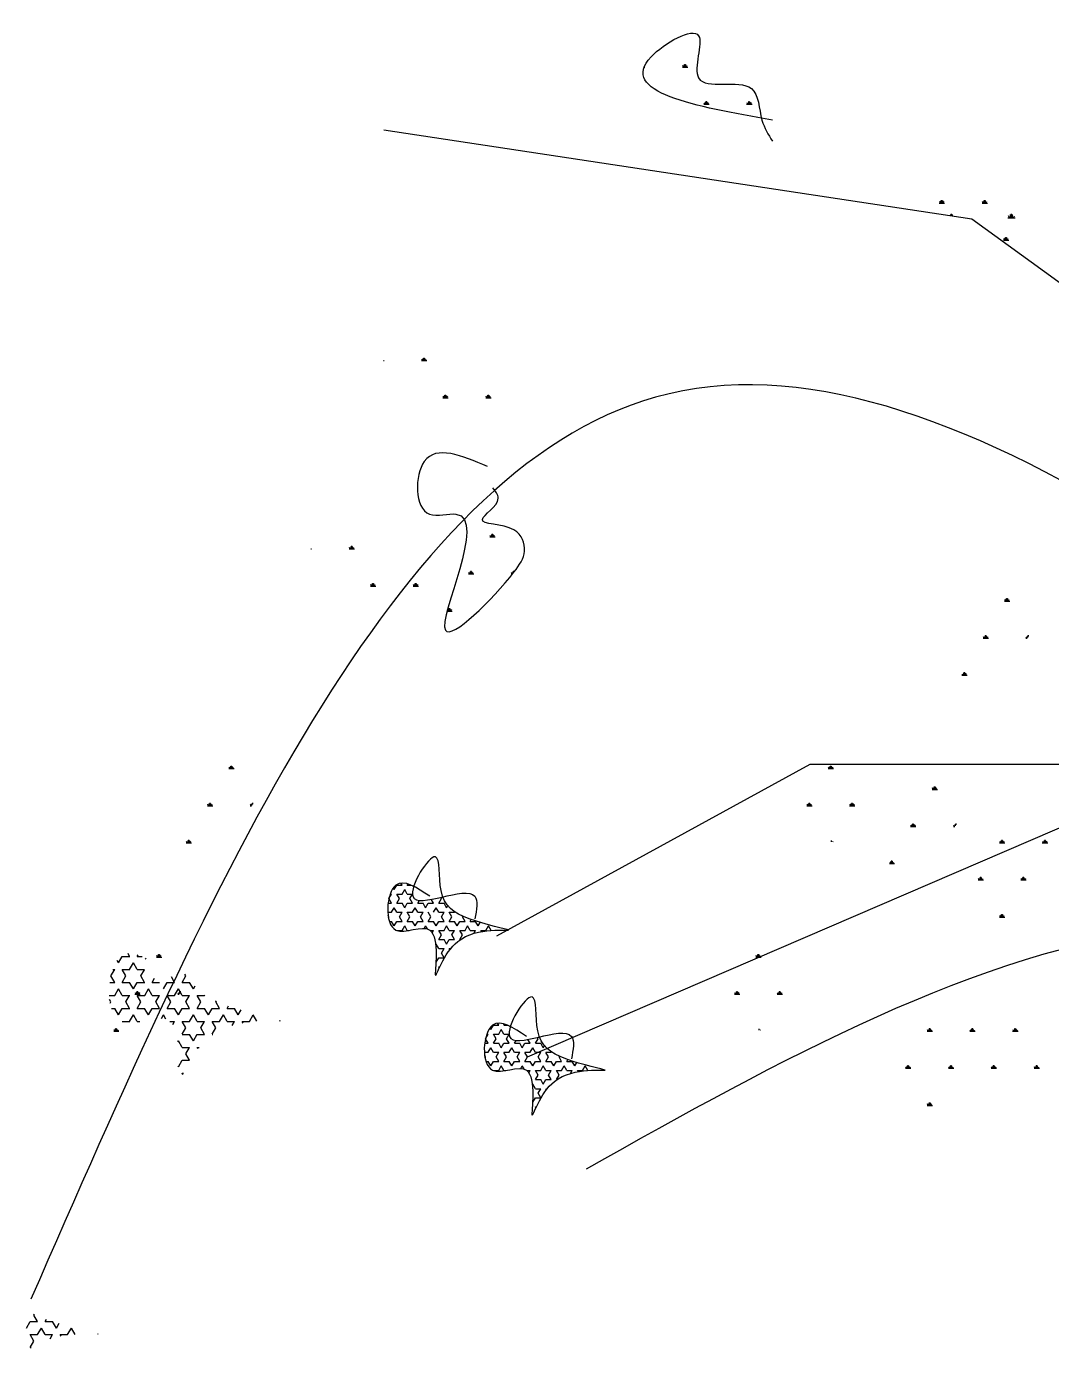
# Model space of a CAD drawing. Header units: millimetres. Extents: x 22565 to 38821, y 15578 to 26720.
# Drawn here: x 33996.5 to 34245.6, y 20043.7 to 20364.5 of the extents above; entities that cross this region are included whole.
import ezdxf

# ---------------------------------------------------------------- set-up
doc = ezdxf.new("R2010")
doc.units = ezdxf.units.MM

# ---------------------------------------------------------------- blocks, each defined once
blk = doc.blocks.new('A$C4EBB21A0')
for p, q in [((183.93, 439.05), (183.93, 439.57)), ((184.1, 439.05), (184.1, 439.7)), ((184.26, 439.05), (184.26, 439.57)), ((174.17, 438.98), (174.34, 438.98)), ((183.45, 438.98), (184.75, 438.98)), ((183.74, 438.97), (183.54, 439.33)), ((184.4, 439), (184.61, 439.36)), ((188.65, 429.97), (189.95, 429.97)), ((188.94, 429.96), (188.74, 430.32)), ((189.13, 430.04), (189.13, 430.56)), ((189.3, 430.04), (189.3, 430.69)), ((189.46, 430.04), (189.46, 430.56)), ((189.6, 429.99), (189.81, 430.35)), ((199.05, 429.97), (200.35, 429.97)), ((199.35, 429.96), (199.14, 430.32)), ((199.54, 430.04), (199.54, 430.56)), ((199.7, 430.04), (199.7, 430.69)), ((199.86, 430.04), (199.86, 430.56)), ((200, 429.99), (200.21, 430.35)), ((253.77, 402.05), (110.9, 423.68)), ((245.85, 405.96), (247.15, 405.96)), ((246.15, 405.96), (245.94, 406.32)), ((246.34, 406.03), (246.34, 406.55)), ((246.5, 406.03), (246.5, 406.68)), ((246.67, 406.03), (246.67, 406.55)), ((246.81, 405.98), (247.02, 406.34)), ((256.25, 405.96), (257.56, 405.96)), ((256.55, 405.96), (256.34, 406.32)), ((256.74, 406.03), (256.74, 406.55)), ((256.91, 406.03), (256.91, 406.68)), ((257.07, 406.03), (257.07, 406.55)), ((257.21, 405.98), (257.42, 406.34)), ((248.62, 402.83), (248.62, 403.16)), ((248.84, 402.79), (248.84, 403.34)), ((249.07, 402.76), (249.07, 403.16)), ((249.46, 402.7), (249.57, 402.88)), ((396.64, 298.23), (253.77, 402.05)), ((262.5, 402.36), (264.32, 402.36)), ((262.92, 402.35), (262.63, 402.86)), ((263.18, 402.43), (263.18, 403.16)), ((263.41, 402.43), (263.41, 403.34)), ((263.63, 402.43), (263.63, 403.16)), ((263.84, 402.38), (264.13, 402.88)), ((261.46, 396.96), (262.76, 396.96)), ((261.75, 396.95), (261.55, 397.31)), ((261.94, 397.03), (261.94, 397.55)), ((262.11, 397.03), (262.11, 397.68)), ((262.27, 397.03), (262.27, 397.55)), ((262.41, 396.98), (262.62, 397.34)), ((110.79, 367.69), (110.96, 367.69)), ((120.06, 367.69), (121.36, 367.69)), ((120.36, 367.68), (120.15, 368.04)), ((120.55, 367.75), (120.55, 368.27)), ((120.71, 367.75), (120.71, 368.4)), ((120.87, 367.75), (120.87, 368.27)), ((121.01, 367.7), (121.22, 368.06)), ((125.91, 358.75), (125.91, 359.4)), ((136.31, 358.75), (136.31, 359.4)), ((125.26, 358.68), (126.56, 358.68)), ((125.56, 358.67), (125.35, 359.03)), ((125.75, 358.75), (125.75, 359.27)), ((126.07, 358.75), (126.07, 359.27)), ((126.21, 358.7), (126.42, 359.06)), ((135.66, 358.68), (136.96, 358.68)), ((135.96, 358.67), (135.75, 359.03)), ((136.15, 358.75), (136.15, 359.27)), ((136.47, 358.75), (136.47, 359.27)), ((136.62, 358.7), (136.82, 359.06)), ((136.64, 324.89), (137.94, 324.89)), ((136.94, 324.89), (136.73, 325.25)), ((137.13, 324.96), (137.13, 325.48)), ((137.29, 324.96), (137.29, 325.61)), ((137.45, 324.96), (137.45, 325.48)), ((137.59, 324.91), (137.8, 325.27)), ((93.18, 321.95), (93.35, 321.95)), ((102.45, 321.95), (103.75, 321.95)), ((102.75, 321.94), (102.54, 322.3)), ((102.94, 322.02), (102.94, 322.54)), ((103.1, 322.02), (103.1, 322.67)), ((103.27, 322.02), (103.27, 322.54)), ((103.41, 321.97), (103.61, 322.33)), ((131.44, 315.89), (132.74, 315.89)), ((131.74, 315.88), (131.53, 316.24)), ((131.93, 315.96), (131.93, 316.48)), ((132.09, 315.96), (132.09, 316.61)), ((132.25, 315.96), (132.25, 316.48)), ((132.39, 315.91), (132.6, 316.27)), ((141.84, 315.89), (142.18, 315.89)), ((142.14, 315.88), (141.93, 316.24)), ((142.33, 316.07), (142.33, 316.48)), ((142.49, 316.27), (142.49, 316.61)), ((107.65, 312.94), (108.95, 312.94)), ((107.95, 312.93), (107.74, 313.29)), ((108.14, 313.01), (108.14, 313.53)), ((108.3, 313.01), (108.3, 313.66)), ((108.47, 313.01), (108.47, 313.53)), ((108.61, 312.96), (108.82, 313.32)), ((118.05, 312.94), (119.35, 312.94)), ((118.35, 312.93), (118.14, 313.29)), ((118.54, 313.01), (118.54, 313.53)), ((118.7, 313.01), (118.7, 313.66)), ((118.87, 313.01), (118.87, 313.53)), ((119.01, 312.96), (119.22, 313.32)), ((261.69, 309.31), (262.99, 309.31)), ((261.99, 309.3), (261.78, 309.66)), ((262.18, 309.38), (262.18, 309.9)), ((262.34, 309.38), (262.34, 310.03)), ((262.5, 309.38), (262.5, 309.9)), ((262.64, 309.33), (262.85, 309.69)), ((126.29, 306.88), (127.54, 306.88)), ((126.54, 306.87), (126.36, 307.17)), ((126.73, 306.95), (126.73, 307.47)), ((126.89, 306.95), (126.89, 307.6)), ((127.05, 306.95), (127.05, 307.47)), ((127.19, 306.9), (127.4, 307.26)), ((256.49, 300.3), (257.79, 300.3)), ((256.79, 300.29), (256.58, 300.65)), ((256.98, 300.37), (256.98, 300.89)), ((257.14, 300.37), (257.14, 301.02)), ((257.3, 300.37), (257.3, 300.89)), ((257.44, 300.32), (257.65, 300.68)), ((266.89, 300.3), (267.23, 300.3)), ((267.19, 300.29), (266.98, 300.65)), ((267.38, 300.48), (267.38, 300.89)), ((267.54, 300.69), (267.54, 301.02)), ((251.94, 291.36), (251.94, 292.01)), ((251.34, 291.29), (252.59, 291.29)), ((251.59, 291.28), (251.41, 291.58)), ((251.78, 291.36), (251.78, 291.88)), ((252.1, 291.36), (252.1, 291.88)), ((252.24, 291.31), (252.45, 291.67)), ((138.37, 228), (214.5, 269.71)), ((214.5, 269.71), (371.66, 269.71)), ((73.25, 268.6), (74.55, 268.6)), ((73.55, 268.59), (73.34, 268.95)), ((73.74, 268.67), (73.74, 269.19)), ((73.9, 268.67), (73.9, 269.32)), ((74.07, 268.67), (74.07, 269.19)), ((74.21, 268.62), (74.42, 268.98)), ((218.87, 268.6), (220.17, 268.6)), ((219.17, 268.59), (218.96, 268.95)), ((219.36, 268.67), (219.36, 269.19)), ((219.52, 268.67), (219.52, 269.32)), ((219.68, 268.67), (219.68, 269.19)), ((219.83, 268.62), (220.03, 268.98)), ((244.08, 263.57), (245.38, 263.57)), ((244.38, 263.56), (244.17, 263.92)), ((244.57, 263.64), (244.57, 264.16)), ((244.73, 263.64), (244.73, 264.29)), ((244.9, 263.64), (244.9, 264.16)), ((245.04, 263.59), (245.24, 263.95)), ((68.35, 259.58), (68.14, 259.94)), ((68.54, 259.66), (68.54, 260.18)), ((68.7, 259.66), (68.7, 260.31)), ((68.87, 259.66), (68.87, 260.18)), ((69.01, 259.61), (69.22, 259.97)), ((78.75, 259.58), (78.54, 259.94)), ((78.94, 259.77), (78.94, 260.18)), ((79.1, 259.98), (79.1, 260.31)), ((288.17, 259.89), (145.74, 198.56)), ((213.97, 259.58), (213.76, 259.94)), ((214.16, 259.66), (214.16, 260.18)), ((214.32, 259.66), (214.32, 260.31)), ((214.48, 259.66), (214.48, 260.18)), ((214.63, 259.61), (214.83, 259.97)), ((224.37, 259.58), (224.16, 259.94)), ((224.56, 259.66), (224.56, 260.18)), ((224.72, 259.66), (224.72, 260.31)), ((224.89, 259.66), (224.89, 260.18)), ((225.03, 259.61), (225.23, 259.97)), ((68.05, 259.59), (69.35, 259.59)), ((78.45, 259.59), (78.8, 259.59)), ((213.67, 259.59), (214.97, 259.59)), ((224.07, 259.59), (225.37, 259.59)), ((238.88, 254.56), (240.18, 254.56)), ((239.18, 254.55), (238.97, 254.91)), ((239.37, 254.63), (239.37, 255.15)), ((239.53, 254.63), (239.53, 255.28)), ((239.69, 254.63), (239.69, 255.15)), ((239.84, 254.58), (240.04, 254.94)), ((249.28, 254.56), (249.63, 254.56)), ((249.58, 254.55), (249.37, 254.91)), ((249.77, 254.74), (249.77, 255.15)), ((249.93, 254.95), (249.93, 255.28)), ((62.9, 250.58), (64.15, 250.58)), ((63.15, 250.58), (62.98, 250.88)), ((63.34, 250.65), (63.34, 251.17)), ((63.5, 250.65), (63.5, 251.3)), ((63.67, 250.65), (63.67, 251.17)), ((63.81, 250.6), (64.01, 250.96)), ((219.68, 250.81), (219.68, 251.17)), ((219.95, 250.82), (220.03, 250.96)), ((260.48, 250.58), (261.78, 250.58)), ((260.77, 250.58), (260.57, 250.94)), ((260.96, 250.65), (260.96, 251.17)), ((261.13, 250.65), (261.13, 251.3)), ((261.29, 250.65), (261.29, 251.17)), ((261.43, 250.6), (261.64, 250.96)), ((270.88, 250.58), (272.18, 250.58)), ((271.18, 250.58), (270.97, 250.94)), ((271.37, 250.65), (271.37, 251.17)), ((271.53, 250.65), (271.53, 251.3)), ((271.69, 250.65), (271.69, 251.17)), ((271.83, 250.6), (272.04, 250.96)), ((233.73, 245.55), (234.98, 245.55)), ((233.98, 245.54), (233.81, 245.84)), ((234.17, 245.62), (234.17, 246.14)), ((234.33, 245.62), (234.33, 246.27)), ((234.49, 245.62), (234.49, 246.14)), ((234.64, 245.57), (234.84, 245.93)), ((115.34, 240.35), (115.06, 240.82)), ((255.28, 241.58), (256.58, 241.58)), ((255.57, 241.57), (255.37, 241.93)), ((255.76, 241.65), (255.76, 242.17)), ((255.93, 241.65), (255.93, 242.3)), ((256.09, 241.65), (256.09, 242.17)), ((256.23, 241.6), (256.44, 241.96)), ((265.68, 241.58), (266.98, 241.58)), ((265.98, 241.57), (265.77, 241.93)), ((266.17, 241.65), (266.17, 242.17)), ((266.33, 241.65), (266.33, 242.3)), ((266.49, 241.65), (266.49, 242.17)), ((266.63, 241.6), (266.84, 241.96)), ((112.15, 237.04), (112.79, 238.14)), ((112.45, 238.14), (112.79, 238.14)), ((113.42, 239.24), (113.2, 239.64)), ((113.43, 239.25), (114.06, 240.35)), ((114.06, 240.35), (115.34, 240.35)), ((114.06, 238.14), (115.34, 238.14)), ((114.7, 237.04), (114.06, 238.14)), ((115.34, 238.14), (115.97, 239.25)), ((116.61, 238.14), (115.97, 239.24)), ((116.61, 240.35), (116.76, 240.6)), ((116.61, 240.35), (117.45, 240.35)), ((116.61, 238.14), (117.86, 238.14)), ((117.25, 237.04), (117.86, 238.1)), ((118.13, 239.91), (118.04, 240.08)), ((111.94, 235.93), (112.79, 235.93)), ((112.79, 235.93), (112.15, 237.04)), ((112.79, 233.73), (113.43, 234.83)), ((114.06, 233.73), (113.42, 234.83)), ((114.06, 235.93), (114.7, 237.04)), ((114.06, 235.93), (115.34, 235.93)), ((115.97, 234.83), (115.34, 235.93)), ((115.97, 234.83), (116.61, 235.93)), ((116.61, 235.93), (117.89, 235.93)), ((117.88, 235.93), (117.25, 237.04)), ((117.89, 233.73), (118.52, 234.83)), ((119.16, 233.73), (118.52, 234.83)), ((119.16, 235.93), (119.56, 236.63)), ((119.16, 235.93), (120.44, 235.93)), ((121.07, 234.83), (120.43, 235.93)), ((121.07, 234.83), (121.71, 235.93)), ((121.71, 235.93), (122.98, 235.93)), ((122.98, 235.93), (122.44, 236.87)), ((122.98, 233.73), (123.62, 234.83)), ((124.26, 233.73), (123.62, 234.83)), ((124.26, 235.93), (124.89, 237.04)), ((124.26, 235.93), (125.53, 235.93)), ((124.89, 237.04), (124.71, 237.35)), ((126.17, 234.83), (125.53, 235.93)), ((126.17, 234.83), (126.46, 235.34)), ((111.86, 233.73), (112.79, 233.73)), ((112.15, 232.62), (111.93, 233.01)), ((112.03, 232.41), (112.15, 232.62)), ((112.26, 231.52), (112.79, 231.52)), ((113.42, 230.42), (112.79, 231.52)), ((113.43, 230.42), (114.06, 231.52)), ((114.06, 233.73), (115.34, 233.73)), ((114.06, 231.52), (115.34, 231.52)), ((114.7, 232.62), (115.34, 233.73)), ((115.34, 231.52), (114.7, 232.62)), ((116.61, 233.73), (117.89, 233.73)), ((117.25, 232.62), (116.61, 233.73)), ((116.61, 231.52), (117.25, 232.62)), ((116.61, 231.52), (117.89, 231.52)), ((118.52, 230.42), (117.88, 231.52)), ((118.52, 230.42), (119.16, 231.52)), ((119.16, 233.73), (120.44, 233.73)), ((119.16, 231.52), (120.44, 231.52)), ((119.8, 232.62), (120.43, 233.73)), ((120.43, 231.52), (119.8, 232.62)), ((122.34, 232.62), (121.71, 233.73)), ((121.71, 231.52), (122.34, 232.62)), ((121.71, 231.52), (122.98, 231.52)), ((123.62, 230.42), (122.98, 231.52)), ((123.62, 230.42), (124.26, 231.52)), ((124.26, 233.73), (125.53, 233.73)), ((124.26, 231.52), (125.53, 231.52)), ((124.89, 232.62), (125.53, 233.73)), ((125.53, 231.52), (124.89, 232.62)), ((127.44, 232.62), (126.8, 233.73)), ((126.8, 231.52), (127.44, 232.62)), ((126.81, 233.73), (128.08, 233.73)), ((126.81, 231.52), (128.08, 231.52)), ((128.08, 233.73), (128.14, 233.84)), ((128.71, 230.42), (128.08, 231.52)), ((128.72, 230.42), (129.35, 231.52)), ((129.35, 231.52), (130.63, 231.52)), ((129.99, 232.62), (130.08, 232.78)), ((130.63, 231.52), (129.99, 232.62)), ((131.9, 231.52), (132.15, 231.96)), ((131.9, 231.52), (133.18, 231.52)), ((133.81, 230.42), (133.17, 231.52)), ((133.81, 230.42), (134.3, 231.27)), ((260.48, 232.57), (261.78, 232.57)), ((260.77, 232.56), (260.57, 232.92)), ((260.96, 232.64), (260.96, 233.16)), ((261.13, 232.64), (261.13, 233.29)), ((261.29, 232.64), (261.29, 233.16)), ((261.43, 232.59), (261.64, 232.95)), ((114.07, 229.31), (115.34, 229.31)), ((115.34, 229.31), (115.97, 230.42)), ((116.61, 229.31), (115.97, 230.42)), ((116.61, 229.31), (117.07, 229.31)), ((120.72, 229.81), (121.07, 230.42)), ((121.49, 229.68), (121.07, 230.42)), ((122.19, 229.31), (122.98, 229.31)), ((122.66, 228.76), (122.98, 229.31)), ((124.26, 229.31), (125.53, 229.31)), ((124.89, 228.21), (124.26, 229.31)), ((124.26, 227.11), (124.89, 228.21)), ((125.53, 229.31), (126.17, 230.42)), ((126.8, 229.31), (126.17, 230.42)), ((126.81, 229.31), (128.08, 229.31)), ((127.44, 228.21), (128.08, 229.31)), ((128.08, 227.1), (127.44, 228.21)), ((129.35, 229.31), (130.63, 229.31)), ((129.99, 228.21), (129.35, 229.31)), ((129.35, 227.11), (129.99, 228.21)), ((130.63, 229.31), (131.26, 230.42)), ((131.9, 229.31), (131.26, 230.42)), ((131.9, 229.31), (133.18, 229.31)), ((132.76, 228.59), (133.17, 229.31)), ((134.45, 229.31), (135.73, 229.31)), ((134.61, 229.03), (134.45, 229.31)), ((135.72, 229.31), (136.36, 230.42)), ((136.99, 229.33), (136.36, 230.42)), ((140.85, 229.37), (140.93, 229.51)), ((123.51, 225.81), (123.62, 226)), ((124.26, 224.9), (123.62, 226)), ((124.26, 227.11), (125.53, 227.11)), ((124.26, 224.9), (125.53, 224.9)), ((124.89, 223.8), (125.53, 224.9)), ((126.17, 226), (125.53, 227.1)), ((126.17, 226), (126.8, 227.11)), ((126.95, 224.65), (126.8, 224.9)), ((126.81, 227.11), (128.08, 227.11)), ((126.81, 224.9), (127.15, 224.9)), ((129.35, 227.11), (129.5, 227.11)), ((46.43, 221.42), (46.11, 221.99)), ((46.43, 221.43), (47.34, 223)), ((47.35, 223), (49.17, 223)), ((49.16, 223), (48.77, 223.68)), ((49.16, 219.85), (50.07, 221.43)), ((50.98, 219.85), (50.07, 221.42)), ((50.99, 223), (51.2, 223.37)), ((50.99, 223), (52.18, 223)), ((53.16, 222.38), (53.03, 222.62)), ((55.65, 222.86), (56.95, 222.86)), ((55.94, 222.85), (55.74, 223.21)), ((56.13, 222.93), (56.13, 223.45)), ((56.3, 222.93), (56.3, 223.58)), ((56.46, 222.93), (56.46, 223.45)), ((56.6, 222.88), (56.81, 223.24)), ((123.62, 221.59), (123.56, 221.69)), ((123.62, 221.59), (124.26, 222.69)), ((124.26, 222.69), (125.53, 222.69)), ((125.53, 222.69), (124.89, 223.79)), ((201.26, 222.86), (202.57, 222.86)), ((201.56, 222.85), (201.35, 223.21)), ((201.75, 222.93), (201.75, 223.45)), ((201.91, 222.93), (201.91, 223.58)), ((202.08, 222.93), (202.08, 223.45)), ((202.22, 222.88), (202.43, 223.24)), ((44.61, 218.27), (45.52, 219.85)), ((45.52, 216.69), (44.61, 218.27)), ((45.04, 219.85), (45.53, 219.85)), ((48.25, 218.27), (47.34, 219.85)), ((47.34, 216.7), (48.25, 218.27)), ((47.35, 219.85), (49.17, 219.85)), ((50.99, 219.85), (52.77, 219.85)), ((52.8, 216.69), (51.89, 218.27)), ((51.9, 218.27), (52.77, 219.79)), ((61.91, 216.7), (62.82, 218.27)), ((62.82, 218.27), (62.56, 218.72)), ((124.26, 220.48), (124.5, 220.48)), ((124.39, 220.25), (124.26, 220.48)), ((44.31, 216.69), (45.53, 216.69)), ((45.52, 213.54), (46.43, 215.12)), ((47.34, 213.54), (46.43, 215.12)), ((47.35, 216.69), (49.17, 216.69)), ((50.07, 215.12), (49.16, 216.69)), ((50.07, 215.12), (50.99, 216.7)), ((50.99, 216.69), (52.81, 216.69)), ((52.81, 213.54), (53.72, 215.12)), ((54.62, 213.54), (53.71, 215.12)), ((54.63, 216.7), (55.2, 217.69)), ((54.63, 216.69), (56.45, 216.69)), ((57.36, 215.12), (58.27, 216.7)), ((58.27, 216.69), (60.09, 216.69)), ((60.09, 216.69), (59.32, 218.03)), ((60.09, 213.54), (61, 215.12)), ((61.91, 213.54), (61, 215.12)), ((61.91, 216.69), (63.73, 216.69)), ((64.64, 215.12), (63.73, 216.69)), ((64.64, 215.12), (65.05, 215.84)), ((44.2, 213.54), (45.53, 213.54)), ((44.61, 211.96), (44.3, 212.51)), ((44.44, 211.66), (44.61, 211.97)), ((47.35, 213.54), (49.17, 213.54)), ((48.25, 211.97), (49.16, 213.54)), ((49.16, 210.39), (48.25, 211.96)), ((50.45, 213.85), (51.75, 213.85)), ((50.74, 213.84), (50.54, 214.2)), ((50.93, 213.92), (50.93, 214.44)), ((51.89, 211.96), (50.98, 213.54)), ((50.99, 213.54), (52.81, 213.54)), ((50.99, 210.39), (51.9, 211.97)), ((51.1, 213.92), (51.1, 214.57)), ((51.26, 213.92), (51.26, 214.44)), ((51.4, 213.87), (51.61, 214.23)), ((54.63, 213.54), (56.45, 213.54)), ((56.44, 210.39), (55.53, 211.96)), ((55.54, 211.97), (56.45, 213.54)), ((58.27, 213.54), (60.09, 213.54)), ((59.18, 211.96), (58.27, 213.54)), ((58.27, 210.39), (59.18, 211.97)), ((60.85, 213.85), (61.19, 213.85)), ((61.15, 213.84), (60.94, 214.2)), ((61.33, 214.03), (61.33, 214.44)), ((61.5, 214.24), (61.5, 214.57)), ((61.91, 213.54), (63.73, 213.54)), ((62.82, 211.97), (63.73, 213.54)), ((63.73, 210.39), (62.82, 211.96)), ((65.55, 213.54), (67.37, 213.54)), ((66.46, 211.96), (65.55, 213.54)), ((65.55, 210.39), (66.46, 211.97)), ((67.37, 213.54), (67.46, 213.71)), ((70.1, 211.97), (70.22, 212.19)), ((71.01, 210.39), (70.1, 211.96)), ((196.06, 213.85), (197.36, 213.85)), ((196.36, 213.84), (196.15, 214.2)), ((196.55, 213.92), (196.55, 214.44)), ((196.71, 213.92), (196.71, 214.57)), ((196.88, 213.92), (196.88, 214.44)), ((197.02, 213.87), (197.23, 214.23)), ((206.47, 213.85), (207.77, 213.85)), ((206.76, 213.84), (206.56, 214.2)), ((206.95, 213.92), (206.95, 214.44)), ((207.12, 213.92), (207.12, 214.57)), ((207.28, 213.92), (207.28, 214.44)), ((207.42, 213.87), (207.63, 214.23)), ((44.77, 210.39), (45.53, 210.39)), ((46.43, 208.81), (45.52, 210.39)), ((46.43, 208.82), (47.34, 210.39)), ((47.35, 210.39), (49.17, 210.39)), ((49.16, 207.24), (50.07, 208.82)), ((50.98, 207.24), (50.07, 208.81)), ((50.99, 210.39), (52.81, 210.39)), ((53.71, 208.81), (52.8, 210.39)), ((53.72, 208.82), (54.63, 210.39)), ((54.63, 210.39), (56.45, 210.39)), ((56.86, 207.95), (57.36, 208.82)), ((57.96, 207.77), (57.36, 208.81)), ((58.27, 210.39), (60.09, 210.39)), ((61, 208.81), (60.09, 210.39)), ((61, 208.82), (61.91, 210.39)), ((61.91, 210.39), (63.73, 210.39)), ((63.73, 207.24), (64.64, 208.82)), ((65.55, 207.24), (64.64, 208.81)), ((65.55, 210.39), (67.37, 210.39)), ((68.28, 208.81), (67.37, 210.39)), ((68.28, 208.82), (69.19, 210.39)), ((69.19, 210.39), (71.01, 210.39)), ((71.01, 207.24), (71.92, 208.82)), ((72.83, 207.24), (71.92, 208.81)), ((72.83, 210.39), (73.19, 211.01)), ((72.83, 210.39), (74.65, 210.39)), ((75.56, 208.81), (74.65, 210.39)), ((75.56, 208.82), (76.26, 210.03)), ((78.29, 207.24), (79.2, 208.82)), ((80.09, 207.26), (79.2, 208.81)), ((45.73, 204.91), (45.73, 205.43)), ((45.9, 204.91), (45.9, 205.56)), ((46.06, 204.91), (46.06, 205.43)), ((47.36, 207.24), (49.17, 207.24)), ((50.99, 207.24), (51.64, 207.24)), ((58.95, 207.24), (60.09, 207.24)), ((59.63, 206.45), (60.09, 207.24)), ((61.91, 207.24), (63.73, 207.24)), ((62.82, 205.66), (61.91, 207.24)), ((61.91, 204.09), (62.82, 205.66)), ((65.55, 207.24), (67.37, 207.24)), ((66.46, 205.66), (67.37, 207.24)), ((67.37, 204.08), (66.46, 205.66)), ((69.19, 207.24), (71.01, 207.24)), ((70.1, 205.66), (69.19, 207.24)), ((69.19, 204.09), (70.1, 205.66)), ((72.83, 207.24), (74.65, 207.24)), ((74.05, 206.21), (74.65, 207.24)), ((76.47, 207.24), (78.29, 207.24)), ((76.7, 206.83), (76.47, 207.24)), ((85.61, 207.32), (85.73, 207.52)), ((136.9, 205.23), (136.67, 205.63)), ((136.9, 205.23), (137.54, 206.34)), ((137.54, 206.34), (138.81, 206.34)), ((138.81, 206.34), (138.54, 206.81)), ((140.09, 206.34), (140.23, 206.59)), ((140.09, 206.34), (140.93, 206.34)), ((141.61, 205.9), (141.52, 206.07)), ((202.08, 205.07), (202.08, 205.43)), ((243.36, 204.91), (243.36, 205.44)), ((243.52, 204.91), (243.52, 205.57)), ((243.68, 204.91), (243.68, 205.44)), ((253.76, 204.91), (253.76, 205.44)), ((253.92, 204.91), (253.92, 205.57)), ((254.08, 204.91), (254.08, 205.44)), ((264.16, 204.91), (264.16, 205.44)), ((264.32, 204.91), (264.32, 205.57)), ((264.49, 204.91), (264.49, 205.44)), ((45.29, 204.84), (46.55, 204.84)), ((45.54, 204.84), (45.37, 205.14)), ((46.2, 204.86), (46.41, 205.22)), ((60.83, 202.23), (61, 202.51)), ((61.91, 200.93), (61, 202.51)), ((61.91, 204.08), (63.73, 204.08)), ((64.64, 202.51), (63.73, 204.08)), ((64.64, 202.51), (65.55, 204.09)), ((65.55, 204.08), (67.37, 204.08)), ((69.19, 204.08), (69.4, 204.08)), ((135.63, 203.03), (136.26, 204.13)), ((136.26, 201.92), (135.63, 203.02)), ((135.93, 204.13), (136.27, 204.13)), ((137.54, 204.13), (138.81, 204.13)), ((138.18, 203.02), (137.54, 204.13)), ((137.54, 201.92), (138.18, 203.03)), ((138.81, 204.13), (139.45, 205.23)), ((140.09, 204.13), (139.45, 205.23)), ((140.09, 204.13), (141.33, 204.13)), ((140.72, 203.03), (141.34, 204.09)), ((141.36, 201.92), (140.72, 203.02)), ((142.64, 201.92), (143.04, 202.62)), ((146.46, 201.92), (145.92, 202.85)), ((147.73, 201.92), (148.37, 203.03)), ((148.37, 203.02), (148.19, 203.34)), ((202.35, 205.08), (202.43, 205.22)), ((242.87, 204.84), (244.17, 204.84)), ((243.17, 204.84), (242.96, 205.2)), ((243.82, 204.86), (244.03, 205.22)), ((253.27, 204.84), (254.57, 204.84)), ((253.57, 204.84), (253.36, 205.2)), ((254.23, 204.86), (254.43, 205.22)), ((263.67, 204.84), (264.97, 204.84)), ((263.97, 204.84), (263.76, 205.2)), ((264.63, 204.86), (264.83, 205.22)), ((61.91, 200.93), (63.73, 200.93)), ((62.82, 199.36), (63.73, 200.93)), ((63.73, 197.78), (62.82, 199.35)), ((65.55, 200.93), (66.04, 200.93)), ((65.75, 200.57), (65.55, 200.93)), ((135.34, 199.72), (136.27, 199.72)), ((135.63, 198.61), (135.41, 199)), ((135.42, 201.92), (136.27, 201.92)), ((136.26, 199.72), (136.9, 200.82)), ((137.54, 199.71), (136.9, 200.82)), ((137.54, 201.92), (138.81, 201.92)), ((137.54, 199.72), (138.81, 199.72)), ((138.18, 198.61), (138.81, 199.72)), ((139.45, 200.82), (138.81, 201.92)), ((139.45, 200.82), (140.09, 201.92)), ((140.09, 201.92), (141.36, 201.92)), ((140.09, 199.72), (141.36, 199.72)), ((140.72, 198.61), (140.09, 199.71)), ((141.36, 199.72), (142, 200.82)), ((142.63, 199.71), (142, 200.82)), ((142.64, 201.92), (143.91, 201.92)), ((142.64, 199.72), (143.91, 199.72)), ((143.27, 198.61), (143.91, 199.72)), ((144.55, 200.82), (143.91, 201.92)), ((144.55, 200.82), (145.18, 201.92)), ((145.82, 198.61), (145.18, 199.71)), ((145.19, 201.92), (146.46, 201.92)), ((145.19, 199.72), (146.46, 199.72)), ((146.46, 199.72), (147.1, 200.82)), ((147.73, 199.71), (147.09, 200.82)), ((147.73, 201.92), (149.01, 201.92)), ((147.73, 199.72), (149.01, 199.72)), ((148.37, 198.61), (149.01, 199.72)), ((149.64, 200.82), (149.01, 201.92)), ((149.64, 200.82), (149.94, 201.33)), ((150.28, 199.72), (151.56, 199.72)), ((150.92, 198.61), (150.28, 199.71)), ((151.55, 199.72), (151.62, 199.83)), ((61, 196.2), (60.91, 196.35)), ((61, 196.2), (61.91, 197.78)), ((61.91, 197.78), (63.73, 197.78)), ((135.5, 198.4), (135.63, 198.61)), ((135.73, 197.51), (136.27, 197.51)), ((136.9, 196.4), (136.26, 197.51)), ((136.9, 196.41), (137.54, 197.51)), ((137.54, 197.51), (138.81, 197.51)), ((138.81, 197.51), (138.18, 198.61)), ((138.81, 195.3), (139.45, 196.41)), ((140.09, 195.3), (139.45, 196.4)), ((140.09, 197.51), (140.72, 198.61)), ((140.09, 197.51), (141.36, 197.51)), ((142, 196.4), (141.36, 197.51)), ((142, 196.41), (142.64, 197.51)), ((142.64, 197.51), (143.91, 197.51)), ((143.91, 197.51), (143.27, 198.61)), ((144.2, 195.8), (144.55, 196.41)), ((144.97, 195.67), (144.55, 196.4)), ((145.18, 197.51), (145.82, 198.61)), ((145.19, 197.51), (146.46, 197.51)), ((147.09, 196.4), (146.46, 197.51)), ((147.1, 196.41), (147.73, 197.51)), ((147.73, 197.51), (149.01, 197.51)), ((149.01, 197.51), (148.37, 198.61)), ((149.01, 195.3), (149.64, 196.41)), ((150.28, 195.3), (149.64, 196.4)), ((150.28, 197.51), (150.92, 198.61)), ((150.28, 197.51), (151.56, 197.51)), ((152.19, 196.4), (151.55, 197.51)), ((152.19, 196.41), (152.83, 197.51)), ((152.83, 197.51), (154.1, 197.51)), ((153.47, 198.61), (153.55, 198.77)), ((154.1, 197.51), (153.47, 198.61)), ((154.1, 195.3), (154.74, 196.41)), ((155.38, 195.3), (154.74, 196.4)), ((155.38, 197.51), (155.63, 197.95)), ((155.38, 197.51), (156.65, 197.51)), ((157.29, 196.4), (156.65, 197.51)), ((157.29, 196.41), (157.78, 197.26)), ((159.2, 195.3), (159.84, 196.41)), ((160.46, 195.32), (159.84, 196.4)), ((237.67, 195.84), (238.97, 195.84)), ((237.97, 195.83), (237.76, 196.19)), ((238.16, 195.91), (238.16, 196.43)), ((238.32, 195.91), (238.32, 196.56)), ((238.48, 195.91), (238.48, 196.43)), ((238.62, 195.86), (238.83, 196.22)), ((248.07, 195.84), (249.37, 195.84)), ((248.37, 195.83), (248.16, 196.19)), ((248.56, 195.91), (248.56, 196.43)), ((248.72, 195.91), (248.72, 196.56)), ((248.88, 195.91), (248.88, 196.43)), ((249.02, 195.86), (249.23, 196.22)), ((258.47, 195.84), (259.77, 195.84)), ((258.77, 195.83), (258.56, 196.19)), ((258.96, 195.91), (258.96, 196.43)), ((259.12, 195.91), (259.12, 196.56)), ((259.28, 195.91), (259.28, 196.43)), ((259.43, 195.86), (259.63, 196.22)), ((268.87, 195.84), (270.17, 195.84)), ((269.17, 195.83), (268.96, 196.19)), ((269.36, 195.91), (269.36, 196.43)), ((269.52, 195.91), (269.52, 196.56)), ((269.69, 195.91), (269.69, 196.43)), ((269.83, 195.86), (270.04, 196.22)), ((61.91, 194.63), (62.25, 194.63)), ((62.1, 194.29), (61.91, 194.62)), ((137.55, 195.3), (138.81, 195.3)), ((140.09, 195.3), (140.54, 195.3)), ((145.66, 195.3), (146.46, 195.3)), ((146.14, 194.75), (146.46, 195.3)), ((147.73, 195.3), (149.01, 195.3)), ((148.37, 194.2), (147.73, 195.3)), ((147.73, 193.1), (148.37, 194.2)), ((147.73, 193.09), (149.01, 193.09)), ((149.64, 191.99), (149.01, 193.09)), ((149.64, 191.99), (150.28, 193.1)), ((150.28, 195.3), (151.56, 195.3)), ((150.28, 193.09), (151.56, 193.09)), ((150.92, 194.2), (151.55, 195.3)), ((151.55, 193.09), (150.92, 194.2)), ((152.83, 195.3), (154.1, 195.3)), ((153.47, 194.2), (152.83, 195.3)), ((152.83, 193.1), (153.47, 194.2)), ((152.83, 193.09), (152.98, 193.09)), ((155.38, 195.3), (156.65, 195.3)), ((156.23, 194.58), (156.65, 195.3)), ((158.09, 195.02), (157.92, 195.3)), ((157.93, 195.3), (159.2, 195.3)), ((164.33, 195.36), (164.41, 195.5)), ((146.98, 191.8), (147.1, 191.99)), ((147.73, 190.89), (147.09, 191.99)), ((147.73, 190.89), (149.01, 190.89)), ((148.37, 189.79), (149.01, 190.89)), ((149.01, 188.68), (148.37, 189.78)), ((150.28, 190.89), (150.62, 190.89)), ((150.42, 190.64), (150.28, 190.89)), ((147.09, 187.58), (147.03, 187.68)), ((147.1, 187.58), (147.73, 188.68)), ((147.73, 188.68), (149.01, 188.68)), ((147.73, 186.47), (147.98, 186.47)), ((147.87, 186.24), (147.73, 186.47)), ((242.87, 186.83), (244.17, 186.83)), ((243.17, 186.82), (242.96, 187.18)), ((243.36, 186.9), (243.36, 187.42)), ((243.52, 186.9), (243.52, 187.55)), ((243.68, 186.9), (243.68, 187.42)), ((243.82, 186.85), (244.03, 187.21)), ((25.9, 135.91), (26.02, 136.13)), ((26.81, 134.33), (25.9, 135.91)), ((28.63, 134.33), (28.99, 134.96)), ((24.08, 132.76), (24.99, 134.33)), ((24.99, 134.33), (26.81, 134.33)), ((26.81, 131.18), (27.72, 132.76)), ((28.63, 131.18), (27.72, 132.75)), ((28.63, 134.33), (30.45, 134.33)), ((31.36, 132.75), (30.45, 134.33)), ((31.36, 132.76), (32.06, 133.97)), ((34.09, 131.18), (35, 132.76)), ((35.89, 131.2), (35, 132.75)), ((25.9, 129.6), (24.99, 131.18)), ((24.99, 131.18), (26.81, 131.18)), ((24.99, 128.03), (25.9, 129.6)), ((28.63, 131.18), (30.45, 131.18)), ((29.85, 130.15), (30.45, 131.18)), ((32.27, 131.18), (34.09, 131.18)), ((32.5, 130.78), (32.27, 131.18)), ((41.41, 131.26), (41.53, 131.46)), ((24.99, 128.03), (25.2, 128.03))]:
    blk.add_line(p, q)
for points in [[(205.33, 426.09), (175.85, 441.46), (187.39, 446.58), (187.39, 436.33), (200.21, 433.77), (202.77, 426.09), (205.33, 420.97)], [(431.96, 221.92), (176.94, 358.8), (25.19, 139.79)], [(136.12, 341.94), (120.74, 343.22), (122.02, 330.41), (128.43, 330.41), (125.87, 302.24), (142.53, 316.32), (145.09, 321.45), (142.53, 326.57), (134.84, 329.13), (138.69, 334.25), (137.4, 336.81)], [(122.06, 237.61), (113.86, 240.34), (113.86, 229.41), (122.06, 229.41), (123.43, 218.47), (128.91, 226.67), (141.22, 229.41), (131.64, 232.14), (124.8, 238.98), (123.43, 247.18), (117.96, 237.61), (133.01, 237.61), (133.01, 232.14)], [(457.26, 209.29), (303.4, 230.35), (160.08, 171.38)], [(145.54, 203.6), (137.33, 206.33), (137.33, 195.39), (145.54, 195.39), (146.91, 184.46), (152.38, 192.66), (164.7, 195.39), (155.12, 198.13), (148.28, 204.96), (146.91, 213.17), (141.44, 203.6), (156.49, 203.6), (156.49, 198.13)]]:
    blk.add_spline(points, degree=3)

msp = doc.modelspace()

# ---------------------------------------------------------------- block references
msp.add_blockref('A$C4EBB21A0', (33972.47, 19915.64))

doc.saveas('drawing.dxf')
